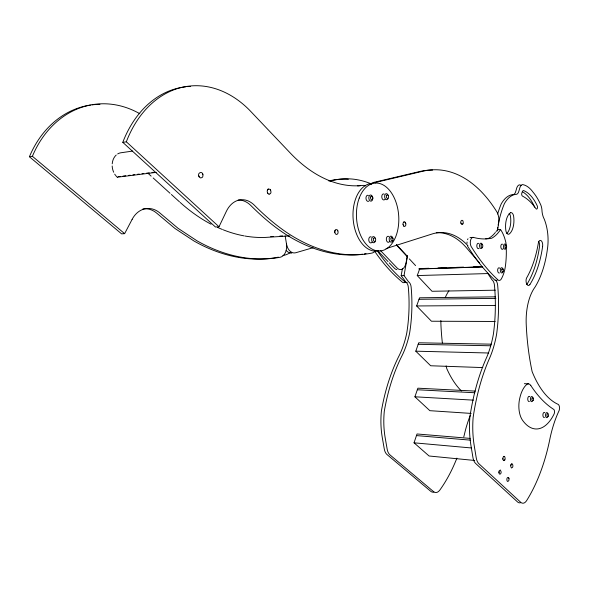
<?xml version="1.0" encoding="UTF-8"?>
<svg xmlns="http://www.w3.org/2000/svg" width="589" height="589" viewBox="0 0 589 589"><rect width="100%" height="100%" fill="white"/><g stroke="black" fill="none" stroke-linecap="round" stroke-linejoin="round"><path stroke-width="0.88" d="M511.819 463.793L510.84 465.001L510.744 466.628L511.51 468.005L512.577 467.291A2.128 1.097 -86.5 0 0 512.901 465.737L512.577 464.294L511.797 463.793M499.045 471.178L500.326 469.963L501.151 471.907A2.165 1.134 -86.2 0 1 500.812 473.49L500.009 474.248L499.2 473.755L499.023 471.178M504.015 460.62L503.705 460.591C502.439 459.656 502.572 457.02 504.022 456.335M334.861 231.131C334.235 232.677 336.002 235.733 337.585 233.914A2.525 1.642 86.4 0 0 338.079 232.199L337.88 230.91M497.469 230.91L498.699 222.848A10.492 5.654 86.3 0 0 496.122 210.722A156.321 90.161 89.9 0 0 423.064 171.178L377.012 182.089A12.03 7.443 85 0 0 375.178 182.943M407.301 255.729L406.042 262.827A9.984 6.052 87.6 0 1 397.133 267.995L381.481 251.577A82.556 52.657 -89.7 0 0 380.369 250.443M456.902 458.124A135.072 81.812 -87.3 0 1 439.674 490.298A10.33 5.816 -84.8 0 1 433.659 491.712L389.992 454.907A10.403 6.214 -85.2 0 1 387.187 449.26L385.213 437.98A60.233 35.156 -86.6 0 1 384.286 411.328A133.998 74.273 -86.4 0 1 402.405 354.946A74.324 46.818 89.9 0 0 409.642 332.947A121.849 79.405 89.8 0 0 411.151 287.27A6.575 3.954 88.8 0 0 408.545 281.8L404.017 275.578L407.492 256.009M433.843 492.095A10.307 5.824 -84.8 0 1 430.809 491.359L387.091 454.612A10.381 6.221 -85.2 0 1 384.278 448.973L382.313 437.723A60.115 35.2 -86.6 0 1 381.392 411.122A133.732 74.383 -86.4 0 1 399.541 354.865A74.162 46.87 89.9 0 0 406.785 332.91A121.577 79.486 89.8 0 0 408.317 287.322A6.56 3.961 88.8 0 0 405.703 281.866L401.168 275.659L402.434 268.555M510.744 465.531L511.038 464.537M337.895 230.91C337.092 228.046 333.963 230.218 334.839 232.441M474.675 460.465L429.086 455.996L414.038 442.818L417.019 433.968L470.169 438.4M471.185 413.419L429.867 410.68L414.906 396.795L417.873 388.18L475.367 391.111M482.781 367.58L430.684 365.762L415.797 351.184L418.713 342.783L491.307 344.167M495.18 321.469L431.45 321.226L416.644 305.963L419.552 297.791L495.511 296.834M495.32 290.193L432.009 291.275L417.248 275.564L419.64 269.011M365.578 185.933A12.273 7.723 85.1 0 0 362.691 185.417A159.567 98.547 78.1 0 1 290.259 153.015L249.876 110.518A112.911 83.667 83.7 0 0 126.326 141.802L122.829 142.383L215.456 227.015L219.005 226.765L226.36 211.341A27.882 19.974 85.8 0 1 254.095 204.965C265.227 216.089 277.154 226.485 290.48 234.923A241.335 149.37 77.6 0 0 371.946 253.071A12.185 7.642 86.9 0 0 375.62 250.487M405.173 222.259C403.782 220.912 402.604 223.364 403.067 224.578M124.632 233.649L32.439 156.328L29.45 156.792L121.614 233.87L124.632 233.649L132.135 219.358M335.038 230.542L335.31 230.056M267.487 189.901L268.223 189.025M267.826 189.393C266.699 190.858 267.126 193.626 269.063 194.201M504.559 460.245L504.795 459.869A2.15 1.119 -86.6 0 0 505.126 458.316L504.795 456.85L504.007 456.335M504.81 459.876L503.993 460.62M461.386 223.953L462.019 224.343L462.873 223.842M462.63 224.144L462.888 223.842A2.179 1.222 86.3 0 0 463.256 222.362C463.212 217.893 459.015 221.471 461.401 223.953M403.458 222.377L404.098 221.869M268.209 189.032L270.123 189.334L270.999 191.808A2.709 1.885 84 0 1 270.417 193.619L269.04 194.201M313.105 247.682L295.722 252.755A11.22 7.635 86.8 0 1 286.468 243.861L285.172 235.836M328.846 180.963L330.613 180.573A146.212 93.791 -89.5 0 1 348.342 179.255M329.987 181.066L333.521 180.278A146.528 93.695 -89.5 0 1 371.747 184.114M132.621 151.071L120.87 152.779A13.716 10.867 79.5 0 0 117.653 153.957M118.448 176.663L120.259 176.442M122.976 176.104L125.7 175.765M128.417 175.426L130.228 175.205M132.945 174.867L134.756 174.638M137.473 174.3L139.284 174.079M142.001 173.74L143.812 173.512M146.528 173.173L149.245 172.842M151.962 172.503L153.773 172.275M117.314 177.201L156.262 172.371M199.185 176.906L200.716 177.996L202.27 177.399A2.901 2.15 82.1 0 0 202.962 175.478C203.176 170.007 196.24 172.96 199.2 176.906M267.428 192.596L267.737 193.199M460.951 223.084L461.128 223.57M270.675 236.631L273.414 236.454M279.812 236.056L282.551 235.887M289.884 235.902L265.219 237.433A192.132 131.126 76.4 0 1 244.995 236.034M506.091 244.877A60.424 33.418 87.1 0 0 505.936 242.845A29.678 16.043 87.3 0 0 500.547 229.519L497.344 229.703A80.597 40.899 87.4 0 1 497.742 227.325M469.97 237.536L473.225 237.36M420.634 268.547L428.866 268.275M438.01 267.973L446.241 267.7M456.298 267.369L463.617 267.119M473.674 266.788L481.905 266.515M418.691 268.937L482.708 266.824M419.574 269.011L482.59 266.935M417.248 275.564L487.633 273.568M401.168 275.659L404.017 275.578M419.015 299.293L495.923 298.395M416.644 305.963L495.504 305.419M418.175 344.322L490.799 345.787M415.797 351.184L488.649 353.002M524.372 383.675L528.517 383.859M417.329 389.756L474.844 392.753M414.906 396.795L473.446 400.145M416.475 435.588L470.567 440.16M414.038 442.818L471.281 447.957M502.873 458.64L502.925 459.192M498.868 472.282L498.927 472.834M148.45 173.696L151.145 176.14M153.169 177.974L170.037 193.273M171.384 194.495L179.476 201.836M126.377 141.839L219.005 226.765M378.609 251.709L388.011 261.545M389.263 262.856L394.277 268.098A9.969 6.059 87.6 0 0 396.905 269.652M396.434 244.575L406.999 255.921M396.309 244.899L407.5 256.922M409.362 258.924L415.584 265.602M479.645 263.106L466.304 247.638A87.827 50.706 89.8 0 0 436.324 232.765M508.705 477.797C506.106 475.566 506.356 483.849 508.682 480.815A2.15 1.104 -86.1 0 0 509.014 479.247L508.977 478.702M403.708 226.095L403.045 224.578M403.399 225.683L404.415 226.507L405.423 225.962A2.341 1.406 86.3 0 0 405.858 224.38L405.792 223.768M405.151 222.259L405.46 222.671M487.582 273.186L491.955 279.782A6.965 3.77 88.3 0 1 494.488 285.584A129.779 76.496 89.1 0 1 493.42 333.97A78.978 44.897 89.2 0 1 486.705 357.302A141.647 70.378 -87.5 0 0 469.86 417.226A63.818 33.485 -87.7 0 0 470.957 445.534L472.938 457.506A11.044 5.942 -86.5 0 0 475.662 463.477L517.606 502.005A10.933 5.529 -86.1 0 0 520.492 502.741M270.484 189.82L270.771 190.431M508.69 477.797L508.992 478.71M405.438 222.671L405.814 223.768M202.69 173.998L202.888 174.727M198.677 175.522L198.876 176.251M547.696 416.828A2.54 1.259 -88.3 0 1 545.834 416.85A2.54 1.259 -88.3 0 1 546.077 413.11A2.54 1.259 -88.3 0 1 547.895 413.75M544.494 417.365A2.54 1.266 -88.3 0 1 542.903 414.744A2.54 1.266 -88.3 0 1 544.796 412.698M532.861 400.299A2.584 1.318 -88.6 0 1 530.792 400.984A2.584 1.318 -88.6 0 1 531.064 396.905A2.584 1.318 -88.6 0 1 532.993 398.333M529.401 401.411A2.584 1.318 -88.6 0 1 527.751 398.709A2.584 1.318 -88.6 0 1 529.717 396.669M482.303 247.373A2.702 1.48 87.1 0 1 480.057 247.8A2.702 1.48 87.1 0 1 480.079 243.677A2.702 1.48 87.1 0 1 482.317 244.685M479.041 248.411A2.695 1.487 87.1 0 1 476.825 246.15A2.695 1.487 87.1 0 1 478.702 243.448M502.947 271.772A2.636 1.406 87.9 0 1 501.018 272.545A2.636 1.406 87.9 0 1 500.51 268.893A2.636 1.406 87.9 0 1 502.446 268.128M502.734 268.577A2.636 1.406 87.9 0 1 502.954 269.144M499.406 272.987A2.628 1.414 87.9 0 1 497.639 269.931A2.628 1.414 87.9 0 1 499.759 268.216M506.098 248.072A2.621 1.392 87.2 0 1 503.993 248.492A2.621 1.392 87.2 0 1 504 244.494A2.621 1.392 87.2 0 1 506.106 245.473M506.245 246.114A2.621 1.392 87.2 0 1 506.238 247.461M503.197 248.705A2.614 1.392 87.2 0 1 501.408 248.764A2.614 1.392 87.2 0 1 500.952 245.466A2.614 1.392 87.2 0 1 502.586 244.266M392.326 241.424A3.011 1.848 86.8 0 1 389.704 241.1A3.011 1.848 86.8 0 1 389.756 236.852A3.011 1.848 86.8 0 1 392.377 237.183M392.657 237.838A3.011 1.848 86.8 0 1 392.834 238.589M392.811 240.135A3.011 1.848 86.8 0 1 392.62 240.835M389.476 241.571A3.011 1.848 86.8 0 1 387.098 241.623A3.011 1.848 86.8 0 1 386.524 237.823A3.011 1.848 86.8 0 1 388.711 236.461M375.208 241.409A3.078 1.922 86.8 0 1 372.292 241.873A3.078 1.922 86.8 0 1 372.358 237.183A3.078 1.922 86.8 0 1 375.252 238.354M372.027 242.16A3.07 1.922 86.8 0 1 369.553 242.212A3.07 1.922 86.8 0 1 368.964 238.331A3.07 1.922 86.8 0 1 371.232 236.947M372.417 199.877A3.078 1.922 85.1 0 1 369.62 200.385A3.078 1.922 85.1 0 1 369.31 195.857A3.078 1.922 85.1 0 1 372.16 196.144M372.462 196.829A3.078 1.922 85.1 0 1 372.616 199.17M368.832 201.114A3.07 1.922 85.1 0 1 365.975 198.397A3.07 1.922 85.1 0 1 368.442 195.46M388.099 198.464A3.019 1.855 85.1 0 1 385.272 198.78A3.019 1.855 85.1 0 1 385.331 194.186A3.019 1.855 85.1 0 1 388.136 195.474M384.948 199.273A3.019 1.855 85.1 0 1 382.555 199.207A3.019 1.855 85.1 0 1 381.981 195.379A3.019 1.855 85.1 0 1 384.175 194.127M521.191 185.299A36.908 19.165 86.4 0 0 519.343 184.85A8.18 4.233 85.6 0 0 516.369 189.371L515.802 191.226A6.773 3.541 85.4 0 1 512.644 194.606A38.337 20.026 86.7 0 0 501.21 203.941A80.428 40.994 87.4 0 0 497.653 213.991M498.161 224.969A80.597 40.899 87.4 0 1 498.463 223.422M498.618 222.657A80.597 40.899 87.4 0 1 504.368 203.706A38.41 19.982 86.7 0 1 515.78 194.355A6.788 3.534 85.4 0 0 518.931 190.969L519.498 189.106A8.194 4.219 85.6 0 1 522.465 184.578A36.989 19.12 86.4 0 1 532.905 191.999A54.939 28.559 86.9 0 1 540.82 205.016A10.307 5.22 86.1 0 1 542.027 211.363A12.553 6.258 86.1 0 0 544.177 218.968A32.189 16.463 86.8 0 1 547.402 249.206A82.173 43.461 86.4 0 1 534.981 287.167A41.547 20.799 89.1 0 0 526.227 324.458A141.632 66.115 88.8 0 0 532.132 371.607A91.936 44.712 88.9 0 0 558.232 404.4A3.954 1.929 -88.7 0 1 559.094 410.629A84.455 39.169 -87.6 0 0 550.074 438.039A143.694 78.094 -88.3 0 1 526.507 500.812A10.955 5.515 -86.1 0 1 520.816 502.395L478.953 463.801A11.066 5.934 -86.5 0 1 476.229 457.815L474.248 445.821A63.951 33.411 -87.7 0 1 473.144 417.446A141.934 70.224 -87.5 0 1 489.938 357.383A79.154 44.816 89.2 0 0 496.637 334A130.088 76.371 89.1 0 0 497.683 285.518A6.98 3.762 88.3 0 0 495.482 279.959M506.805 233.538A16.006 8.511 86.3 0 0 510.442 216.111A4.741 2.496 86.2 0 0 509.161 213.424M534.4 207.225A2.054 1.045 86 0 0 534.113 205.981A43.122 22.463 86.7 0 0 522.274 191.653M526.772 284.575A83.955 44.941 86.2 0 0 539.539 246.46A4.41 2.238 87.1 0 0 538.537 241.35M510.472 212.732A4.749 2.496 86.2 0 1 513.586 215.905A16.036 8.489 86.3 0 1 509.08 234.135A4.808 2.54 86.6 0 1 505.922 231.006A15.866 8.312 86.5 0 1 510.472 212.732M542.624 246.32A4.417 2.231 87 0 0 541.085 240.658A4.417 2.231 87 0 0 538.317 243.25A92.098 49.564 85.9 0 1 527.111 277.088A4.506 2.319 88.1 0 0 526.514 283.523A4.506 2.319 88.1 0 0 529.901 284.509M542.624 246.32A84.139 44.845 86.2 0 1 529.901 284.516M291.783 253.086A11.191 7.642 86.8 0 1 286.144 250.31M29.398 156.762A103.789 84.028 82.7 0 1 90.426 105.078M92.127 104.849A103.789 84.028 82.7 0 1 99.924 104.349M278.273 257.084A11.346 7.871 87 0 1 277.235 257.4A224.114 153.088 75.9 0 1 193.921 240.967L175.051 228.532L157.16 213.512A25.702 20.188 85.6 0 0 142.891 208.94M32.388 156.299A104.069 84.036 82.8 0 1 139.799 113.714M286.468 243.861A11.368 7.863 87 0 1 280.209 257.253A224.645 153.007 75.9 0 1 196.925 240.776L178.062 228.311L160.171 213.24A25.769 20.181 85.6 0 0 132.127 219.351M290.546 252.35A31.615 21.815 85.8 0 1 282.889 255.479M377.446 251.098A5.22 3.24 87.2 0 0 378.042 251.886A184.755 104.253 82.9 0 0 404.474 281.446A5.831 3.512 88.4 0 0 407.154 282.551M404.672 282.499A5.816 3.512 88.4 0 1 401.646 281.513A184.401 104.408 82.9 0 1 375.186 252.018A5.213 3.247 87.2 0 1 374.582 251.231M463.779 436.883A135.072 81.812 -87.3 0 0 465.141 431.354A79.986 41.716 -86.5 0 1 470.287 415.444M440.852 320.541A39.286 22.051 89.7 0 0 440.911 323.979A134.402 70.577 89.3 0 0 442.368 342.96M445.313 297.452A39.286 22.051 89.7 0 1 448.958 290.76M446.145 365.85A134.402 70.577 89.3 0 0 446.734 368.5A87.069 47.54 89.4 0 0 461.452 391M117.314 177.208A13.716 10.867 79.5 0 1 115.915 175.78M115.488 175.25A13.716 10.867 79.5 0 1 114.7 174.116M113.699 172.26A13.716 10.867 79.5 0 1 112.175 165.973M112.212 163.823A13.716 10.867 79.5 0 1 116.224 155.025M244.104 235.872A192.132 131.126 76.4 0 1 223.253 229.828M222.384 229.482A192.132 131.126 76.4 0 1 217.54 227.391M211.068 224.21A192.132 131.126 76.4 0 1 180.168 202.447M467.938 245.687A88.033 50.617 89.8 0 0 432.208 233.958L386.973 248.315A12.008 7.399 86.7 0 1 386.023 248.514M432.576 170.081A155.96 90.316 90 0 0 419.758 171.509L373.632 182.413A12.001 7.458 85 0 0 370.952 183.982M357.641 185.91A159.155 98.672 78.1 0 0 359.29 185.741A12.244 7.731 85.1 0 1 360.254 185.726M366.034 253.682A240.717 149.547 77.6 0 1 364.348 253.947M362.655 254.183A240.717 149.547 77.6 0 1 286.983 235.136C273.649 226.736 261.707 216.369 250.583 205.259A27.801 19.989 85.8 0 0 238.17 200.032M122.777 142.347A112.58 83.704 83.6 0 1 185.874 86.797M187.707 86.62A112.58 83.704 83.6 0 1 190.446 86.465M378.867 250.767A33.941 21.138 85.9 0 1 353.201 219.771A33.941 21.138 85.9 0 1 372.793 183.37M506.282 248.963A60.424 33.418 87.1 0 1 505.274 267.038A29.089 15.748 87.4 0 1 500.967 279.503A6.214 3.328 87.9 0 1 497.197 279.179A196.247 98.083 83.3 0 1 471.818 247.542A5.573 3.085 87 0 1 470.478 240.636A5.573 3.085 87 0 1 473.946 237.529A127.769 69.053 82.9 0 0 491.778 238.199A49.77 27.094 85.3 0 0 500.547 229.519M467.519 245.804A5.559 3.092 87 0 0 468.557 247.697A195.85 98.311 83.2 0 0 493.972 279.26A6.199 3.335 88 0 0 497.168 280.128M467.033 243.331A5.559 3.092 87 0 1 467.04 242.035M467.541 239.694A5.559 3.092 87 0 1 468.012 238.766M487.118 238.633A127.496 69.193 82.9 0 1 485.66 238.832M496.711 230.66A49.667 27.146 85.3 0 1 496.048 231.58M495.378 232.464A49.667 27.146 85.3 0 1 488.561 238.368M522.531 191.337L521.729 193.361A1.936 1.001 85.6 0 0 522.495 196.115A69.554 36.393 87.6 0 1 536.145 208.926A2.054 1.045 86 0 0 537.345 208.27A2.054 1.045 86 0 0 537.205 205.76A43.211 22.411 86.7 0 0 524.144 190.792A3.114 1.605 85.6 0 0 522.531 191.337M548.219 416.202A1.517 0.751 -88.3 0 0 547.873 413.699A1.517 0.751 -88.3 0 0 546.953 415.643A1.517 0.751 -88.3 0 0 548.219 416.202M533.163 400.196A1.546 0.78 -88.6 0 0 532.817 397.634A1.546 0.78 -88.6 0 0 531.852 399.592A1.546 0.78 -88.6 0 0 533.163 400.196M481.169 244.921A1.612 0.883 87.1 0 0 481.927 247.432A1.612 0.883 87.1 0 0 482.7 245.112A1.612 0.883 87.1 0 0 481.169 244.921M501.902 269.453A1.576 0.839 87.9 0 0 502.631 271.875A1.576 0.839 87.9 0 0 503.359 269.593A1.576 0.839 87.9 0 0 501.902 269.453M505.067 245.694A1.561 0.832 87.2 0 0 505.789 248.124A1.561 0.832 87.2 0 0 506.511 245.885A1.561 0.832 87.2 0 0 505.067 245.694M391.044 238.074A1.796 1.097 86.8 0 0 391.972 240.879A1.796 1.097 86.8 0 0 392.959 238.302A1.796 1.097 86.8 0 0 391.044 238.074M373.536 238.597A1.833 1.149 86.8 0 0 374.501 241.453A1.833 1.149 86.8 0 0 375.524 238.825A1.833 1.149 86.8 0 0 373.536 238.597M370.739 196.917A1.833 1.149 85.1 0 0 371.703 199.811A1.833 1.149 85.1 0 0 372.734 197.241A1.833 1.149 85.1 0 0 370.739 196.917M386.502 195.555A1.804 1.104 85.1 0 0 387.437 198.397A1.804 1.104 85.1 0 0 388.431 195.879A1.804 1.104 85.1 0 0 386.502 195.555M359.231 198.088A34.029 21.108 85.9 0 0 377.689 250.921A34.029 21.108 85.9 0 0 395.948 202.056A34.029 21.108 85.9 0 0 359.231 198.088M530.777 385.478A146.624 70.768 87.7 0 0 553.881 409.488A2.879 1.414 -88.5 0 1 554.109 413.949A47.768 24.149 -89.1 0 1 522.362 420.009A18.097 9.233 -88.4 0 1 519.954 397.428A24.657 12.516 -88.4 0 1 526.787 384.448A7.974 4.079 -88.7 0 1 530.777 385.478"/></g></svg>
